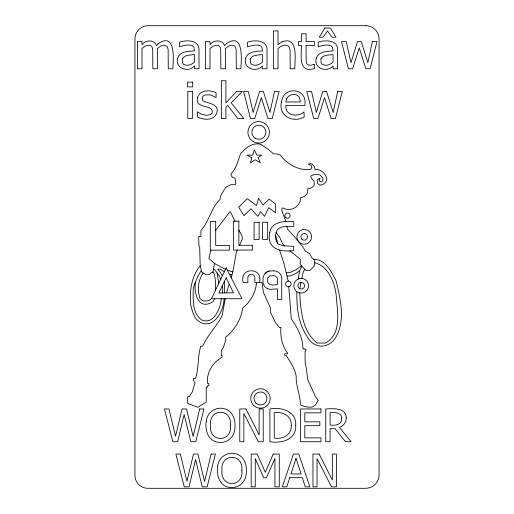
<?xml version="1.0" encoding="UTF-8"?>
<svg xmlns="http://www.w3.org/2000/svg" width="514" height="514" viewBox="0 0 514 514"><rect width="100%" height="100%" fill="white"/><g stroke="black" fill="none" stroke-linecap="round" stroke-linejoin="round"><path stroke-width="0.77" d="M296.841 291.637C296.629 306.723 298.049 322.792 306.627 335.687C314.035 350.4 330.573 349.16 337.325 334.389C345.145 317.723 340.101 298.204 336.214 281.145C331.697 272.304 325.388 258.94 313.765 259.358M224.586 292.903L224.271 281.691M256.531 282.392C255.773 292.44 250.614 301.827 242.698 308.027C241.188 319.181 234.647 330.046 225.755 337.133L225.755 339.94L223.378 347.663L221.322 350.291L221.322 355.733L222.022 355.733L222.022 357.134C212.841 362.588 206.185 372.438 207.624 383.47L208.851 383.47L208.851 385.751L207.624 385.751L207.624 387.151L206.223 387.151L206.223 402.076L197.851 407.242L187.668 403.509L187.668 396.66L189.248 396.66L192.197 392.086L195.012 383.02L193.418 380.289L193.418 378.355L195.526 378.355C199.053 368.011 197.492 356.465 200.756 346.243L202.542 346.243L207.367 337.589L219.465 320.569L222.215 315.467L225.216 298.73M214.377 263.207L213.22 271.424L208.89 274.72L206.217 274.72L201.912 272.336L200.19 265.892L199.695 247.112L198.937 245.93L198.635 236.517L200.923 236.517L200.923 230.548C209.089 221.418 210.991 208.131 219.883 199.65L221.026 195.05L225.575 187.539L230.625 184.699L235.187 184.699L235.746 183.8L235.02 178.159L232.669 177.439L231.101 175.563L231.101 173.809C236.299 168.213 238.053 160.927 240.462 153.917C245.441 148.16 252.689 141.954 260.855 144.344L268.501 149.606L273.615 153.892L276.423 153.892L280.445 155.164C287.236 164.351 298.859 170.905 310.572 169.453L311.767 167.712L311.118 165.399L308.194 164.094L310.43 163.625L312.422 164.3L314.619 167.031L314.896 169.119L315.506 169.466C320.794 168.958 325.394 173.687 326.84 178.461C326.872 182.104 323.306 185.445 319.695 185.079L317.613 183.466L317.209 180.311L318.153 179.045L320.158 178.493L319.168 179.489L319.168 180.645L320.023 181.519L321.725 181.519L322.843 180.671L322.843 177.863L320.049 174.966L316.958 174.317L313.656 174.792L310.886 175.904L310.886 177.311L313.855 181.23L314.356 183.993L313.861 185.676C312.3 187.392 310.096 188.972 307.661 188.702L307.661 192.564C306.505 195.275 303.838 197.537 300.761 197.395C300.812 206.294 291.078 212.411 283.214 208.041L282.25 208.041L281.813 208.806L282.135 211.595L285.97 221.695M221.328 298.73C220.551 308.182 213.908 325.079 201.694 320.01C191.838 312.73 193.071 298.814 193.335 288.001C195.32 281.897 197.646 275.774 201.43 270.537M222.196 292.941L222.716 289.427L222.459 285.437M298.178 279.083L299.585 271.058L301.943 266.265M231.165 277.624L232.797 271.945L236.479 251.558L237.25 250.042M224.072 298.73C223.988 310.739 213.471 330.425 199.265 321.693C193.579 318.005 192.358 310.649 190.585 304.59C189.537 291.123 191.253 276.622 200.19 265.892M300.934 282.449L299.823 288.772M301.84 278.459L303.106 272.407L304.706 269.278M210.92 250.157L208.89 258.516L215.167 263.875L225.479 269.342M226.513 292.871L229.205 284.049M239.633 245.287L242.235 239.138L242.235 236.504L238.862 230.021M214.659 298.73L212.944 301.622C198.443 311.079 193.47 293.019 195.5 281.691M215.7 230.291L229.829 211.839L230.4 211.839L235.065 221.193M267.749 288.752A7.659 7.659 0 0 1 262.988 282.077L263.065 278.138A7.941 7.941 0 0 1 265.051 273.557L265.777 272.831A8.23 8.23 0 0 1 269.413 271.007L273.577 270.852M211.672 298.281L209.815 300.047L207.515 300.908L203.12 300.908L200.055 298.563C197.209 290.326 198.012 281.164 202.625 273.731L203.666 273.313M301.5 265.789L295.897 269.76L290.68 272.279L286.337 272.908M299.585 271.058L295.55 273.551L290.095 275.979L287.108 275.979M314.574 262.699C329.474 266.361 335.738 284.987 336.484 298.801C337.782 313.668 341.302 334.434 325.49 343.037L317.234 343.037C302.772 332.076 300.793 311.471 299.823 294.695L299.823 292.948M232.797 271.945L227.4 270.287M231.994 274.926L229.443 274.264M212.327 272.105L213.83 272.587L215.013 277.541L215.597 282.957L215.597 290.044M213.528 269.22L214.666 269.593L219.619 276.403L220.737 279.275M267.743 288.772L270.576 289.376L277.444 288.868L277.444 299.45L281.749 299.45L281.749 279.076A7.729 7.729 0 0 0 280.201 274.039L278.678 272.504A8.089 8.089 0 0 0 273.577 270.852M224.303 271.81L220.525 269.15L217.711 269.15L220.525 272.523L222.382 275.838M284.608 245.891L283.047 244.413L279.655 237.282L276.147 232.399M289.69 250.691L300.227 259.133L300.227 264.402L305.689 270.351L309.903 270.351L314.227 266.233L314.812 260.29L311.535 257.366L309.749 253.749L305.554 251.179L302.393 246.322L295.955 238.425L287.442 229.083L286.915 226.449M279.565 249.984L284.043 263.823L288.245 281.158M275.729 236.067L277.631 243.186M218.797 283.349L217.094 272.934M288.817 286.709L291.271 318.841C297.24 327.418 302.964 337.499 302.817 348.229L303.87 348.229L303.87 349.102L305.804 349.102L305.804 350.856L305.098 350.856L305.098 362.274L306.62 370.029L307.629 379.281L315.474 396.731L318.294 400.541L315.223 405.25L312.049 407.12L307.835 407.12L301.866 405.649L300.317 404.499C300.523 394.829 295.678 385.853 296.186 376.158C294.837 368.358 290.217 361.856 286.035 355.328L284.743 355.328L284.743 353.748L287.557 353.748L287.557 353.041C281.948 345.864 280.233 336.304 280.92 327.405L279.34 327.405L275.369 322.49L270.345 312.043L270.345 307.655L263.515 292.639L261.973 282.392L254.848 282.392L254.848 277.566A3.502 3.502 0 0 0 250.491 274.437L249.682 274.759A3.502 3.502 0 0 0 247.857 277.566L247.857 282.539L243.193 282.539C238.837 266.862 263.579 266.907 259.422 282.392M265.044 273.551A8.205 8.205 0 0 1 269.413 271.007M230.465 425.361C232.283 442.785 208.735 442.772 210.541 425.361C208.69 407.865 232.315 407.898 230.465 425.361M241.869 470.451C243.687 487.876 220.14 487.863 221.945 470.451C220.095 452.956 243.72 452.988 241.869 470.451M206.262 421.474C204.861 429.685 207.977 440.556 217.332 442.143C225.736 444.199 234.249 437.755 234.75 429.151C236.138 420.947 232.983 410.172 223.674 408.566C215.282 406.484 206.801 412.903 206.262 421.474M217.666 466.564C216.266 474.775 219.382 485.646 228.736 487.233C237.14 489.289 245.653 482.845 246.155 474.242C247.549 466.044 244.388 455.263 235.078 453.656C226.687 451.575 218.212 457.993 217.666 466.564M281.466 102.023C278.048 115.926 293.173 123.463 304.217 116.948L303.954 111.962C297.895 117.77 284.756 115.644 285.9 105.492L304.731 105.492C308.31 87.971 283.452 85.221 281.466 102.023M291.187 425.316C292.286 434.78 282.43 439.676 274.238 437.999L274.238 412.703C282.347 411.251 292.177 415.916 291.187 425.316M197.697 97.313C194.106 109.906 214.37 103.365 212.012 113.298L210.785 114.493L206.602 115.393L201.128 114.031L197.402 111.84L197.402 116.974C203.268 120.077 212.738 120.816 216.368 114.089C220.358 104.201 209.237 103.584 203.12 101.001L202.195 98.457L202.587 96.78L203.756 95.585L205.491 94.878L209.757 94.839L211.916 95.443L216.066 97.634L216.066 92.738C210.207 89.719 199.753 89.635 197.697 97.313M295.723 425.38C296.347 439.843 281.511 443.627 269.876 441.738L269.876 408.958C281.132 406.747 296.809 411.226 295.723 425.38M177.677 58.281C174.728 68.42 188.458 73.136 194.459 65.882L194.459 68.773L199.008 68.773L199.008 50.186C199.631 39.886 186.588 39.706 179.592 42.18L179.592 46.825C183.71 45.56 188.413 43.966 192.609 45.9L193.971 47.423L194.459 50.892C188.606 51.374 179.714 51.252 177.677 58.281M245.686 58.281C242.736 68.42 256.467 73.136 262.468 65.882L262.468 68.773L267.017 68.773L267.017 50.186C267.64 39.886 254.597 39.706 247.6 42.18L247.6 46.825C251.719 45.56 256.415 43.966 260.617 45.9L261.979 47.423L262.468 50.892C256.614 51.374 247.722 51.252 245.686 58.281M316.29 58.281C313.347 68.42 327.077 73.136 333.078 65.882L333.078 68.773L337.627 68.773L337.627 50.186C338.251 39.886 325.208 39.706 318.211 42.18L318.211 46.825C322.329 45.56 327.026 43.966 331.228 45.9L332.59 47.423L333.078 50.892C327.225 51.374 318.327 51.252 316.29 58.281M269.799 232.386C266.188 249.007 280.567 252.194 293.732 250.691L293.732 246.334L283.734 245.782L278.472 244.189C274.649 240.417 274.784 233.921 277.483 229.54C281.781 225.312 288.303 226.661 293.757 226.404L293.757 221.695C285.225 220.609 271.437 221.54 269.799 232.386M346.275 417.85C346.372 422.174 343.506 426.042 339.471 427.475L351.139 441.738L345.485 441.738L335.089 428.708L330.116 428.708L330.116 441.738L325.754 441.738L325.754 408.958C332.821 408.559 346.218 407.384 346.275 417.85M341.72 418.184C342.24 424.776 335.044 425.804 330.116 425.072L330.116 412.703C334.331 412.498 341.861 412.061 341.72 418.184M182.399 58.757L182.425 62.65L183.414 64.128C186.942 66.634 191.613 64.758 194.459 62.085L194.459 54.542C190.398 55.223 184.68 54.503 182.399 58.757M250.402 58.757L250.434 62.65L251.417 64.128C254.95 66.634 259.615 64.758 262.468 62.085L262.468 54.542C258.401 55.223 252.682 54.503 250.402 58.757M321.012 58.757L321.044 62.65L322.027 64.128C325.561 66.634 330.226 64.758 333.078 62.085L333.078 54.542C329.011 55.223 323.293 54.503 321.012 58.757M274.482 91.428L269.959 112.476L263.341 91.428L259.57 91.428L253.119 112.476L248.326 91.428L243.559 91.428L250.517 118.605L254.726 118.605L261.324 97.654L267.967 118.605L272.202 118.605L279.083 91.428L274.482 91.428M337.698 91.428L333.175 112.476L326.557 91.428L322.786 91.428L316.335 112.476L311.542 91.428L306.774 91.428L313.733 118.605L317.941 118.605L324.533 97.654L331.177 118.605L335.411 118.605L342.298 91.428L337.698 91.428M372.393 41.595L367.87 62.644L361.252 41.595L357.481 41.595L351.03 62.644L346.237 41.595L341.469 41.595L348.428 68.773L352.636 68.773L359.235 47.828L365.872 68.773L370.106 68.773L376.993 41.595L372.393 41.595M286.581 98.958L285.9 101.984L300.279 101.984L299.842 98.797L298.718 96.536L296.662 94.981C292.845 93.657 288.193 95.045 286.581 98.958M199.708 408.958L193.148 436.476L186.518 408.958L182.091 408.958L175.531 436.213L168.926 408.958L164.454 408.958L172.845 441.738L177.645 441.738L184.16 414.528L190.835 441.738L195.744 441.738L203.981 408.958L199.708 408.958M211.113 454.048L204.553 481.573L197.922 454.048L193.495 454.048L186.935 481.303L180.33 454.048L175.859 454.048L184.25 486.835L189.049 486.835L195.564 459.619L202.24 486.835L207.148 486.835L215.385 454.048L211.113 454.048M258.613 198.282L256.447 205.51L247.292 198.693L238.682 207.219L244.034 215.668L251.044 208.774L257.855 216.343L260.579 211.627L264.511 216.349L268.693 207.643L275.575 212.809L275.575 204.032L269.175 199.098L262.982 205.073L258.613 198.282M251.866 157.914L250.357 162.925L255.034 159.732L260.373 162.79L258.022 157.695L261.819 155.106L256.827 155.106L254.334 149.715L252.715 155.106L246.964 155.106L251.866 157.914M289.755 477.673L286.786 486.835L282.379 486.835L293.436 454.048L298.807 454.048L309.858 486.835L305.258 486.835L302.283 477.673L289.755 477.673M296.013 458.494L290.969 473.953L301.075 473.953L296.013 458.494M273.223 454.048L265.32 472.302L257.128 454.048L251.185 454.048L251.185 486.835L255.259 486.835L255.259 458.584L263.733 477.808L266.374 477.808L274.919 458.584L274.919 486.835L279.275 486.835L279.275 454.048L273.223 454.048M226.173 267.884L211.453 298.73L241.991 298.73L226.173 267.884M226.173 277.753L218.81 292.999L233.401 292.762L226.173 277.753M268.109 277.528L267.543 278.665A4.748 4.748 0 0 0 267.813 282.353C269.651 285.938 274.225 285.097 277.444 284.377L277.444 278.916A3.823 3.823 0 0 0 273.994 275.729L270.017 275.87L268.109 277.528M324.829 27.994L319.278 37.214L323.049 37.214L327.527 30.988L332.031 37.214L335.899 37.214L330.348 27.994L324.829 27.994M236.652 91.428L225.897 102.909L225.897 80.743L221.322 80.743L221.322 118.605L225.897 118.605L225.897 107.24L227.696 105.492L237.841 118.605L243.854 118.605L231.178 102.787L242.345 91.428L236.652 91.428M158.595 43.504L156.552 45.54C154.335 39.295 145.52 39.803 141.999 44.615L141.999 41.595L137.424 41.595L137.424 68.773L141.999 68.773L141.999 48.483L145.166 46.125L148.276 45.2L150.711 45.662L152.099 47.095L152.709 49.588L152.851 68.773L157.425 68.773L157.329 48.554L160.676 46.061L163.703 45.2L166.138 45.662L167.525 47.095L168.136 49.588L168.277 68.773L172.852 68.773C173.379 59.804 175.949 31.862 158.595 43.504M226.603 43.504L224.56 45.54C222.344 39.295 213.528 39.803 210.008 44.615L210.008 41.595L205.433 41.595L205.433 68.773L210.008 68.773L210.008 48.483L213.169 46.125L216.285 45.2L218.72 45.662L220.108 47.095L220.712 49.588L220.859 68.773L225.434 68.773L225.338 48.554L228.679 46.061L231.711 45.2L234.146 45.662L235.534 47.095L236.138 49.588L236.286 68.773L240.86 68.773C241.381 59.804 243.951 31.862 226.603 43.504M282.051 41.814L278.016 44.615L278.016 30.917L273.442 30.917L273.442 68.773L278.016 68.773L278.016 48.483C280.734 46.266 284.216 44.281 287.795 45.695L289.35 47.217L290.044 49.807L290.23 68.773L294.805 68.773C294.612 60.305 299.007 35.639 282.051 41.814M299.27 278.627L297.497 279.365A7.376 7.376 0 0 0 295.968 290.969L297.497 292.138L301.178 293.128A7.376 7.376 0 0 0 303.093 278.627L299.27 278.627M314.24 64.417L310.572 65.297L308.066 64.867L306.723 63.595L306.164 61.5L306.093 45.393L314.51 45.393L314.51 41.595L306.093 41.595L306.093 33.789L301.519 33.789L301.519 41.595L298.428 41.595L298.428 45.393L301.519 45.393C301.313 55.525 298.146 73.804 314.51 68.529L314.24 64.417M289.388 286.574L288.675 286.741A2.808 2.808 0 0 1 285.604 284.229A2.808 2.808 0 0 1 288.116 281.152L288.849 281.177A2.808 2.808 0 0 1 289.388 286.574M301.178 282.417L300.317 282.527A3.335 3.335 0 0 0 299.514 288.643L300.317 288.971A3.335 3.335 0 0 0 304.487 286.189A3.335 3.335 0 0 0 301.178 282.417M365.518 25.7L148.482 25.7A13.223 13.223 0 0 0 134.938 39.25L134.938 474.75A12.972 12.972 0 0 0 148.482 488.3L365.518 488.3A13.351 13.351 0 0 0 379.062 474.75L379.062 39.25A13.306 13.306 0 0 0 365.518 25.7M192.686 82.131L187.475 82.131L187.475 86.879L192.686 86.879L192.686 82.131M192.364 91.428L187.79 91.428L187.79 118.605L192.364 118.605L192.364 91.428M238.862 221.193L233.465 221.193L233.465 250.042L252.567 250.042L252.567 245.287L238.862 245.287L238.862 221.193M215.7 221.309L210.31 221.309L210.31 250.157L229.405 250.157L229.405 245.403L215.7 245.403L215.7 221.309M267.666 222.215L262.609 222.215L262.609 239.428L267.666 239.428L267.666 222.215M259.14 222.299L254.083 222.299L254.083 239.518L259.14 239.518L259.14 222.299M245.962 408.958L239.781 408.958L239.781 441.738L243.848 441.738L243.848 413.468L258.336 441.738L263.226 441.738L263.226 408.958L259.152 408.958L259.152 434.915L245.962 408.958M320.954 408.958L300.459 408.958L300.459 441.738L320.954 441.738L320.954 437.864L304.815 437.864L304.815 425.688L319.856 425.688L319.856 421.814L304.815 421.814L304.815 412.832L320.954 412.832L320.954 408.958M319.149 454.048L312.962 454.048L312.962 486.835L317.035 486.835L317.035 458.565L331.524 486.835L336.413 486.835L336.413 454.048L332.34 454.048L332.34 480.005L319.149 454.048M255.856 403.085A6.528 6.528 0 0 0 266.779 400.155A6.528 6.528 0 0 0 258.786 392.156A6.528 6.528 0 0 0 255.856 403.085M253.601 405.34A9.721 9.721 0 0 0 269.863 400.984A9.721 9.721 0 0 0 257.957 389.079A9.721 9.721 0 0 0 253.601 405.34M253.299 141.62A10.762 10.762 0 0 0 269.445 132.304A10.762 10.762 0 0 0 253.299 122.981A10.762 10.762 0 0 0 253.299 141.62M255.13 138.189A7.061 7.061 0 0 0 265.963 132.522A7.061 7.061 0 0 0 255.638 125.975A7.061 7.061 0 0 0 255.13 138.189M301.885 239.209A3.335 3.335 0 0 0 307.468 237.712A3.335 3.335 0 0 0 303.382 233.626A3.335 3.335 0 0 0 301.885 239.209M299.032 242.068A7.376 7.376 0 0 0 311.368 238.759A7.376 7.376 0 0 0 302.335 229.726A7.376 7.376 0 0 0 299.032 242.068M285.656 217.486A2.634 2.634 0 0 0 290.057 216.304A2.634 2.634 0 0 0 286.831 213.079A2.634 2.634 0 0 0 285.656 217.486"/></g></svg>
